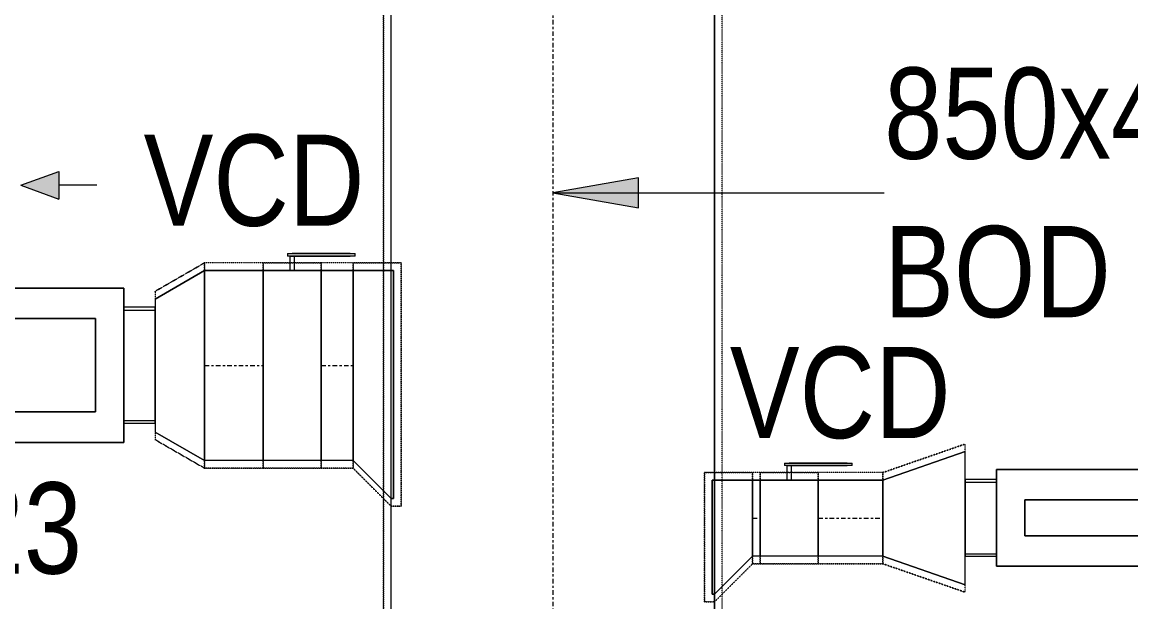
# Model space of a CAD drawing. Header units: inches. Extents: x -83664 to 20107, y -47222 to 19398.
# Drawn here: x -12839 to -9925, y -18288 to -16763 of the extents above; entities that cross this region are included whole.
import ezdxf

# ---------------------------------------------------------------- set-up
doc = ezdxf.new("R2010")
doc.units = ezdxf.units.IN
doc.header["$MEASUREMENT"] = 0
doc.linetypes.add('Center', pattern=[29.999999, 12, -6, 6, -6])
doc.linetypes.add('Hidden 0_50', pattern=[1.0584, 0.5292, -0.5292])
for name, color, linetype, lineweight in [('A-DETL-GENF', 7, 'Continuous', 9), ('G-ANNO-TEXT', 7, 'Continuous', 9), ('M-EQPM', 7, 'Continuous', 18), ('M-HVAC-CDFF', 7, 'Continuous', 9), ('M-HVAC-DUCT-CNTR', 7, 'Center', 9), ('M-HVAC-DUCT-IDEN', 7, 'Continuous', 18)]:
    doc.layers.add(name, color=color, linetype=linetype, lineweight=lineweight)
doc.layers.add('M-HVAC-DUCT', color=7, linetype='Continuous', lineweight=9, true_color=0xffe97f)
doc.styles.add('Arial Narrow_21', font='ARIALN.TTF', dxfattribs={"height": 240})

# ---------------------------------------------------------------- blocks, each defined once
blk = doc.blocks.new('M_Rec Tap - Beveled - Standard-7691565-FIRST FLOOR AC CONDITIONING LAYOUT - PART A')
at = {"layer": 'M-HVAC-DUCT', "color": 30, "true_color": 0xff7f00}
for p, q in [((0, 200), (-6.096, 200)), ((-6.096, -100), (-6.096, 200)), ((-6.096, 200), (-6.096, -100)), ((-6.096, 200), (0, 200)), ((100, 100), (0, 200)), ((100, 100), (0, 200)), ((100, 100), (100, -100)), ((100, -100), (100, 100)), ((-6.096, -100), (100, -100)), ((100, -100), (-6.096, -100))]:
    blk.add_line(p, q, dxfattribs=at)
blk = doc.blocks.new('GCE-AT-Return Air Rectangular Diffuser - 150x150-V71-FIRST FLOOR AC CONDITIONING LAYOUT - PART A')
at = {"layer": 'A-DETL-GENF', "true_color": 0xff00ff}
for points in [[(0, 205), (36.4, 305), (-36.4, 305)], [(-305, -36.4), (-205, 0), (-305, 36.4)], [(305, -36.4), (305, 36.4), (205, 0)], [(36.4, -305), (0, -205), (-36.4, -305)]]:
    blk.add_hatch(color=6, dxfattribs=at).paths.add_polyline_path(points)
at = {"layer": 'A-DETL-GENF', "color": 6, "true_color": 0xff00ff}
for p, q in [((0, 405), (0, 305)), ((0, 205), (-36.4, 305)), ((-36.4, 305), (36.4, 305)), ((0, 205), (36.4, 305)), ((-125, 125), (125, 125)), ((-125, -125), (-125, 125)), ((-125, 125), (125, -125)), ((125, 125), (125, -125)), ((-205, 0), (-305, 36.4)), ((-305, -36.4), (-305, 36.4)), ((205, 0), (305, 36.4)), ((305, 36.4), (305, -36.4)), ((405, 0), (305, 0)), ((-405, 0), (-305, 0)), ((-205, 0), (-305, -36.4)), ((205, 0), (305, -36.4)), ((125, -125), (-125, -125)), ((0, -205), (-36.4, -305)), ((0, -205), (36.4, -305)), ((-36.4, -305), (36.4, -305)), ((0, -405), (0, -305))]:
    blk.add_line(p, q, dxfattribs=at)
blk = doc.blocks.new('CAV - CAV-26-9301352-FIRST FLOOR AC CONDITIONING LAYOUT - PART A')
at = {"layer": 'M-EQPM', "color": 30, "true_color": 0xff7f00}
for p, q in [((500, 127), (-500, 127)), ((-500, 127), (-500, -127)), ((-500, -127), (-500, 127)), ((-500, 127), (500, 127)), ((500, -127), (500, 127)), ((500, 127), (500, -127)), ((-500, 101), (-581.8, 101)), ((-581.8, 101), (-581.8, -101)), ((-581.8, 101), (-581.8, -101)), ((-500, 94.3), (-581.8, 94.3)), ((-581.8, -92.7), (-581.8, 94.3)), ((-581.8, -92.7), (-581.8, 94.3)), ((-500, -101), (-500, 101)), ((-500, -101), (-500, 101)), ((-500, 94.3), (-500, -92.7)), ((-500, 94.3), (-500, -92.7)), ((581.8, 101), (500, 101)), ((500, 101), (500, -101)), ((500, 101), (500, -101)), ((581.8, 94.3), (500, 94.3)), ((500, -92.7), (500, 94.3)), ((500, -92.7), (500, 94.3)), ((581.8, -101), (581.8, 101)), ((581.8, -101), (581.8, 101)), ((581.8, 94.3), (581.8, -92.7)), ((581.8, 94.3), (581.8, -92.7)), ((-425, -47.3), (-425, 46.8)), ((-425, 46.8), (425, 46.8)), ((425, 46.8), (-425, 46.8)), ((-425, 46.8), (-425, -47.3)), ((425, 46.8), (425, -47.3)), ((425, -47.3), (425, 46.8)), ((425, -47.3), (-425, -47.3)), ((-425, -47.3), (425, -47.3)), ((-581.8, -92.7), (-500, -92.7)), ((-581.8, -101), (-500, -101)), ((500, -92.7), (581.8, -92.7)), ((500, -101), (581.8, -101)), ((-500, -127), (500, -127)), ((500, -127), (-500, -127)), ((-183.8, -127), (-403.8, -127)), ((-403.8, -127), (-183.8, -127)), ((-403.8, -127), (-403.8, -181.7)), ((-403.8, -127), (-403.8, -181.7)), ((-183.8, -181.7), (-183.8, -127)), ((-183.8, -127), (-183.8, -181.7)), ((-183.8, -181.7), (-403.8, -181.7)), ((-403.8, -181.7), (-183.8, -181.7))]:
    blk.add_line(p, q, dxfattribs=at)
blk = doc.blocks.new('M_Rec to Rnd Transition - Angle - 60 Degree-8296193-FIRST FLOOR AC CONDITIONING LAYOUT - PART A')
at = {"layer": 'M-HVAC-DUCT', "color": 30, "true_color": 0xff7f00}
for p, q in [((0, 100), (216.5, 175)), ((216.5, 175), (0, 100)), ((216.5, 0), (216.5, 175)), ((216.5, 0), (216.5, 175)), ((0, 100), (0, -100)), ((0, -100), (0, 100)), ((216.5, -175), (216.5, 0)), ((216.5, -175), (216.5, 0)), ((0, -100), (216.5, -175)), ((216.5, -175), (0, -100))]:
    blk.add_line(p, q, dxfattribs=at)
blk = doc.blocks.new('CAV - CAV-23-9301353-FIRST FLOOR AC CONDITIONING LAYOUT - PART A')
at = {"layer": 'M-EQPM', "color": 30, "true_color": 0xff7f00}
for p, q in [((-183.8, 257.7), (-403.8, 257.7)), ((-403.8, 257.7), (-183.8, 257.7)), ((-403.8, 257.7), (-403.8, 203)), ((-403.8, 257.7), (-403.8, 203)), ((-183.8, 203), (-183.8, 257.7)), ((-183.8, 257.7), (-183.8, 203)), ((500, 203), (-500, 203)), ((-500, 203), (-500, -203)), ((-500, -203), (-500, 203)), ((-500, 203), (500, 203)), ((-183.8, 203), (-403.8, 203)), ((-403.8, 203), (-183.8, 203)), ((500, -203), (500, 203)), ((500, 203), (500, -203)), ((-500, 152.5), (-581.8, 152.5)), ((-581.8, 152.5), (-581.8, -152.5)), ((-581.8, 152.5), (-581.8, -152.5)), ((-500, -152.5), (-500, 152.5)), ((-500, -152.5), (-500, 152.5)), ((581.8, 152.5), (500, 152.5)), ((500, 152.5), (500, -152.5)), ((500, 152.5), (500, -152.5)), ((581.8, -152.5), (581.8, 152.5)), ((581.8, -152.5), (581.8, 152.5)), ((-500, 144.2), (-581.8, 144.2)), ((-581.8, -145.8), (-581.8, 144.2)), ((-581.8, -145.8), (-581.8, 144.2)), ((-500, 144.2), (-500, -145.8)), ((-500, 144.2), (-500, -145.8)), ((-425, -122.8), (-425, 123.3)), ((-425, 123.3), (425, 123.3)), ((425, 123.3), (-425, 123.3)), ((-425, 123.3), (-425, -122.8)), ((425, 123.3), (425, -122.8)), ((425, -122.8), (425, 123.3)), ((581.8, 144.2), (500, 144.2)), ((500, -145.8), (500, 144.2)), ((500, -145.8), (500, 144.2)), ((581.8, 144.2), (581.8, -145.8)), ((581.8, 144.2), (581.8, -145.8)), ((425, -122.8), (-425, -122.8)), ((-425, -122.8), (425, -122.8)), ((-581.8, -145.8), (-500, -145.8)), ((-581.8, -152.5), (-500, -152.5)), ((500, -145.8), (581.8, -145.8)), ((500, -152.5), (581.8, -152.5)), ((-500, -203), (500, -203)), ((500, -203), (-500, -203))]:
    blk.add_line(p, q, dxfattribs=at)
blk = doc.blocks.new('M_Rec Tap - Beveled - Standard-8296196-FIRST FLOOR AC CONDITIONING LAYOUT - PART A')
at = {"layer": 'M-HVAC-DUCT', "color": 30, "true_color": 0xff7f00}
for p, q in [((0, 350), (-6.096, 350)), ((-6.096, -250), (-6.096, 350)), ((-6.096, 350), (-6.096, -250)), ((-6.096, 350), (0, 350)), ((100, 250), (0, 350)), ((100, 250), (0, 350)), ((100, 250), (100, -250)), ((100, -250), (100, 250)), ((-6.096, -250), (100, -250)), ((100, -250), (-6.096, -250))]:
    blk.add_line(p, q, dxfattribs=at)
blk = doc.blocks.new('M_Rec to Rnd Transition - Angle - 60 Degree-8296195-FIRST FLOOR AC CONDITIONING LAYOUT - PART A')
at = {"layer": 'M-HVAC-DUCT', "color": 30, "true_color": 0xff7f00}
for p, q in [((0, 250), (129.9, 175)), ((129.9, 175), (0, 250)), ((0, 250), (0, -250)), ((0, -250), (0, 250)), ((129.9, 0), (129.9, 175)), ((129.9, 0), (129.9, 175)), ((129.9, -175), (129.9, 0)), ((129.9, -175), (129.9, 0)), ((0, -250), (129.9, -175)), ((129.9, -175), (0, -250))]:
    blk.add_line(p, q, dxfattribs=at)
blk = doc.blocks.new('TEMW-ME-DMP-Volume Control Damper - Standard-7544199-FIRST FLOOR AC CONDITIONING LAYOUT - PART A')
at = {"layer": 'M-HVAC-DUCT', "color": 30, "true_color": 0xff7f00}
for p, q in [((-165.1, 138.1), (-165.1, 144.4)), ((-152.4, 144.4), (-165.1, 144.4)), ((-165.1, 138.1), (-152.4, 138.1)), ((0, 144.4), (-152.4, 144.4)), ((-152.4, 144.4), (0, 144.4)), ((0, 138.1), (-152.4, 138.1)), ((-152.4, 138.1), (0, 138.1)), ((-6.3, 100), (-6.3, 138.1)), ((6.4, 138.1), (-6.3, 138.1)), ((6.4, 138.1), (-6.3, 138.1)), ((12.7, 144.4), (0, 144.4)), ((0, 138.1), (12.7, 138.1)), ((6.4, 138.1), (6.4, 100)), ((12.7, 144.4), (12.7, 138.1)), ((-76.2, 100), (-76.2, -100)), ((-76.2, -100), (-76.2, 100)), ((76.2, 100), (-76.2, 100)), ((-76.2, 100), (76.2, 100)), ((-76.2, 100), (76.2, 100)), ((-6.3, 100), (6.4, 100)), ((-6.3, 100), (6.4, 100)), ((76.2, 100), (76.2, -100)), ((76.2, -100), (76.2, 100)), ((-76.2, -100), (76.2, -100)), ((-76.2, -100), (76.2, -100)), ((-76.2, -100), (76.2, -100))]:
    blk.add_line(p, q, dxfattribs=at)
blk = doc.blocks.new('TEMW-ME-DMP-Volume Control Damper - Standard-V138-FIRST FLOOR AC CONDITIONING LAYOUT - PART A')
at = {"layer": 'M-HVAC-DUCT', "color": 30, "true_color": 0xff7f00}
for p, q in [((-165.1, 288.1), (-165.1, 294.45)), ((-152.4, 294.45), (-165.1, 294.45)), ((0, 294.45), (-152.4, 294.45)), ((-152.4, 294.45), (0, 294.45)), ((12.7, 294.45), (0, 294.45)), ((12.7, 294.45), (12.7, 288.1)), ((-165.1, 288.1), (-152.4, 288.1)), ((0, 288.1), (-152.4, 288.1)), ((-152.4, 288.1), (0, 288.1)), ((-6.35, 250), (-6.35, 288.1)), ((6.35, 288.1), (-6.35, 288.1)), ((6.35, 288.1), (-6.35, 288.1)), ((0, 288.1), (12.7, 288.1)), ((6.35, 288.1), (6.35, 250)), ((-76.2, 250), (-76.2, -250)), ((-76.2, -250), (-76.2, 250)), ((76.2, 250), (-76.2, 250)), ((-76.2, 250), (76.2, 250)), ((-76.2, 250), (76.2, 250)), ((-6.35, 250), (6.35, 250)), ((-6.35, 250), (6.35, 250)), ((76.2, 250), (76.2, -250)), ((76.2, -250), (76.2, 250)), ((-76.2, -250), (76.2, -250)), ((-76.2, -250), (76.2, -250)), ((-76.2, -250), (76.2, -250))]:
    blk.add_line(p, q, dxfattribs=at)
blk = doc.blocks.new('TEMW-SMBZ-HO-BM-HVAC-00002_rvt-1-FIRST FLOOR AC CONDITIONING LAYOUT - PART A')
at = {"layer": 'M-HVAC-DUCT', "color": 30, "linetype": 'Hidden 0_50', "true_color": 0xff7f00}
for p, q in [((139567.2, 82184.9), (139567.2, 76168.8)), ((139567.2, 76168.8), (139567.2, 82184.9)), ((140457.2, 76168.8), (140457.2, 82184.9)), ((140457.2, 76168.8), (140457.2, 82184.9)), ((139096.6, 80976), (138966.6, 80901)), ((138966.6, 80901), (139096.6, 80976)), ((139096.6, 80436), (139096.6, 80976)), ((139096.6, 80976), (139096.6, 80436)), ((139250.9, 80976), (139096.6, 80976)), ((139250.9, 80976), (139096.6, 80976)), ((139096.6, 80976), (139096.6, 80436)), ((139096.6, 80436), (139096.6, 80976)), ((139250.9, 80436), (139250.9, 80976)), ((139250.9, 80976), (139250.9, 80436)), ((139250.9, 80976), (139250.9, 80436)), ((139403.3, 80976), (139250.9, 80976)), ((139250.9, 80976), (139403.3, 80976)), ((139250.9, 80436), (139250.9, 80976)), ((139403.3, 80436), (139403.3, 80976)), ((139403.3, 80976), (139403.3, 80436)), ((139487.2, 80976), (139403.3, 80976)), ((139487.2, 80976), (139403.3, 80976)), ((139403.3, 80436), (139403.3, 80976)), ((139403.3, 80976), (139403.3, 80436)), ((139487.2, 80976), (139487.2, 80436)), ((139613.3, 80976), (139487.2, 80976)), ((139487.2, 80976), (139613.3, 80976)), ((139487.2, 80436), (139487.2, 80976)), ((139487.2, 80436), (139487.2, 80976)), ((139487.2, 80976), (139487.2, 80436)), ((139613.3, 80336), (139613.3, 80976)), ((139613.3, 80976), (139613.3, 80336)), ((138966.6, 80901), (138966.6, 80706)), ((138966.6, 80901), (138966.6, 80706)), ((138966.6, 80706), (138966.6, 80511)), ((138966.6, 80706), (138966.6, 80511)), ((139096.6, 80436), (138966.6, 80511)), ((138966.6, 80511), (139096.6, 80436)), ((140879.7, 80424.6), (141096.2, 80499.6)), ((141096.2, 80499.6), (140879.7, 80424.6)), ((141096.2, 80304.6), (141096.2, 80499.6)), ((141096.2, 80304.6), (141096.2, 80499.6)), ((139096.6, 80436), (139250.9, 80436)), ((139250.9, 80436), (139096.6, 80436)), ((139250.9, 80436), (139403.3, 80436)), ((139403.3, 80436), (139250.9, 80436)), ((139403.3, 80436), (139487.2, 80436)), ((139487.2, 80436), (139403.3, 80436)), ((139487.2, 80436), (139587.2, 80336)), ((139587.2, 80336), (139487.2, 80436)), ((140411.1, 80084.6), (140411.1, 80424.6)), ((140411.1, 80424.6), (140537.2, 80424.6)), ((140537.2, 80424.6), (140411.1, 80424.6)), ((140411.1, 80424.6), (140411.1, 80084.6)), ((140537.2, 80424.6), (140537.2, 80184.6)), ((140537.2, 80184.6), (140537.2, 80424.6)), ((140537.2, 80184.6), (140537.2, 80424.6)), ((140537.2, 80424.6), (140537.2, 80184.6)), ((140557.3, 80424.6), (140537.2, 80424.6)), ((140557.3, 80424.6), (140537.2, 80424.6)), ((140557.3, 80184.6), (140557.3, 80424.6)), ((140557.3, 80424.6), (140557.3, 80184.6)), ((140557.3, 80424.6), (140557.3, 80184.6)), ((140709.7, 80424.6), (140557.3, 80424.6)), ((140557.3, 80424.6), (140709.7, 80424.6)), ((140557.3, 80184.6), (140557.3, 80424.6)), ((140709.7, 80184.6), (140709.7, 80424.6)), ((140709.7, 80424.6), (140709.7, 80184.6)), ((140879.7, 80424.6), (140709.7, 80424.6)), ((140879.7, 80424.6), (140709.7, 80424.6)), ((140709.7, 80184.6), (140709.7, 80424.6)), ((140709.7, 80424.6), (140709.7, 80184.6)), ((140879.7, 80184.6), (140879.7, 80424.6)), ((140879.7, 80424.6), (140879.7, 80184.6)), ((140879.7, 80184.6), (140879.7, 80424.6)), ((140879.7, 80424.6), (140879.7, 80184.6)), ((139587.2, 80336), (139613.3, 80336)), ((139613.3, 80336), (139587.2, 80336)), ((141096.2, 80109.6), (141096.2, 80304.6)), ((141096.2, 80109.6), (141096.2, 80304.6)), ((140537.2, 80184.6), (140437.2, 80084.6)), ((140437.2, 80084.6), (140537.2, 80184.6)), ((140537.2, 80184.6), (140557.3, 80184.6)), ((140557.3, 80184.6), (140537.2, 80184.6)), ((140557.3, 80184.6), (140709.7, 80184.6)), ((140709.7, 80184.6), (140557.3, 80184.6)), ((140709.7, 80184.6), (140879.7, 80184.6)), ((140879.7, 80184.6), (140709.7, 80184.6)), ((140879.7, 80184.6), (141096.2, 80109.6)), ((141096.2, 80109.6), (140879.7, 80184.6)), ((140437.2, 80084.6), (140411.1, 80084.6)), ((140411.1, 80084.6), (140437.2, 80084.6))]:
    blk.add_line(p, q, dxfattribs=at)
at = {"layer": 'M-HVAC-DUCT', "color": 30, "true_color": 0xff7f00}
for p, q in [((139587.2, 76168.8), (139587.2, 82184.9)), ((139587.2, 76168.8), (139587.2, 82184.9)), ((140437.2, 82184.9), (140437.2, 76168.8)), ((140437.2, 76168.8), (140437.2, 82184.9)), ((139096.6, 80956), (139096.6, 80456)), ((139096.6, 80456), (139096.6, 80956)), ((139096.6, 80956), (139250.9, 80956)), ((139250.9, 80956), (139096.6, 80956)), ((139250.9, 80956), (139250.9, 80456)), ((139250.9, 80456), (139250.9, 80956)), ((139403.3, 80956), (139403.3, 80456)), ((139403.3, 80456), (139403.3, 80956)), ((139403.3, 80956), (139487.2, 80956)), ((139487.2, 80956), (139403.3, 80956)), ((139487.2, 80956), (139487.2, 80456)), ((139487.2, 80456), (139487.2, 80956)), ((139593.3, 80956), (139587.2, 80956)), ((139587.2, 80356), (139587.2, 80956)), ((139587.2, 80356), (139587.2, 80956)), ((139587.2, 80956), (139593.3, 80956)), ((139593.3, 80356), (139593.3, 80956)), ((139593.3, 80956), (139593.3, 80356)), ((139250.9, 80456), (139096.6, 80456)), ((139250.9, 80456), (139096.6, 80456)), ((139487.2, 80456), (139403.3, 80456)), ((139487.2, 80456), (139403.3, 80456)), ((140431.1, 80404.6), (140437.2, 80404.6)), ((140437.2, 80404.6), (140431.1, 80404.6)), ((140431.1, 80104.6), (140431.1, 80404.6)), ((140431.1, 80404.6), (140431.1, 80104.6)), ((140437.2, 80104.6), (140437.2, 80404.6)), ((140437.2, 80104.6), (140437.2, 80404.6)), ((140537.2, 80404.6), (140537.2, 80204.6)), ((140537.2, 80204.6), (140537.2, 80404.6)), ((140537.2, 80404.6), (140557.3, 80404.6)), ((140557.3, 80404.6), (140537.2, 80404.6)), ((140557.3, 80404.6), (140557.3, 80204.6)), ((140557.3, 80204.6), (140557.3, 80404.6)), ((140709.7, 80404.6), (140709.7, 80204.6)), ((140709.7, 80204.6), (140709.7, 80404.6)), ((140709.7, 80404.6), (140879.7, 80404.6)), ((140879.7, 80404.6), (140709.7, 80404.6)), ((140879.7, 80404.6), (140879.7, 80204.6)), ((140879.7, 80204.6), (140879.7, 80404.6)), ((139587.2, 80356), (139593.3, 80356)), ((139593.3, 80356), (139587.2, 80356)), ((140557.3, 80204.6), (140537.2, 80204.6)), ((140557.3, 80204.6), (140537.2, 80204.6)), ((140879.7, 80204.6), (140709.7, 80204.6)), ((140879.7, 80204.6), (140709.7, 80204.6)), ((140437.2, 80104.6), (140431.1, 80104.6)), ((140431.1, 80104.6), (140437.2, 80104.6))]:
    blk.add_line(p, q, dxfattribs=at)
at = {"layer": 'M-HVAC-DUCT-CNTR', "color": 30, "true_color": 0xff7f00}
for p, q in [((140012.2, 82184.9), (140012.2, 76168.8)), ((139096.6, 80706), (139250.9, 80706)), ((139403.3, 80706), (139487.2, 80706)), ((140537.2, 80304.6), (140557.3, 80304.6)), ((140709.7, 80304.6), (140879.7, 80304.6))]:
    blk.add_line(p, q, dxfattribs=at)
at = {"layer": 'M-EQPM', "color": 6, "linetype": 'Hidden 0_50', "lineweight": 9, "true_color": 0xff00ff}
blk.add_blockref('CAV - CAV-23-9301353-FIRST FLOOR AC CONDITIONING LAYOUT - PART A', (138384.9, 80706.8), dxfattribs=at)
at = {"layer": 'M-EQPM', "color": 6, "linetype": 'Hidden 0_50', "lineweight": 9, "true_color": 0xff00ff, "rotation": 180}
blk.add_blockref('CAV - CAV-26-9301352-FIRST FLOOR AC CONDITIONING LAYOUT - PART A', (141678, 80305.3), dxfattribs=at)
at = {"layer": 'M-HVAC-CDFF', "color": 6, "linetype": 'Hidden 0_50', "lineweight": 9, "true_color": 0xff00ff}
blk.add_blockref('GCE-AT-Return Air Rectangular Diffuser - 150x150-V71-FIRST FLOOR AC CONDITIONING LAYOUT - PART A', (138408.5, 81180), dxfattribs=at)
at = {"layer": 'M-HVAC-DUCT', "color": 6, "linetype": 'Hidden 0_50', "lineweight": 9, "true_color": 0xff00ff, "extrusion": (0, 0, -1)}
for name, p in [('TEMW-ME-DMP-Volume Control Damper - Standard-V138-FIRST FLOOR AC CONDITIONING LAYOUT - PART A', (-139327.1, 80706)), ('TEMW-ME-DMP-Volume Control Damper - Standard-7544199-FIRST FLOOR AC CONDITIONING LAYOUT - PART A', (-140633.5, 80304.6))]:
    blk.add_blockref(name, p, dxfattribs=at)
at = {"layer": 'M-HVAC-DUCT', "color": 6, "linetype": 'Hidden 0_50', "lineweight": 9, "true_color": 0xff00ff, "rotation": 180}
for name, p in [('M_Rec to Rnd Transition - Angle - 60 Degree-8296195-FIRST FLOOR AC CONDITIONING LAYOUT - PART A', (139096.6, 80706)), ('M_Rec Tap - Beveled - Standard-8296196-FIRST FLOOR AC CONDITIONING LAYOUT - PART A', (139587.2, 80706))]:
    blk.add_blockref(name, p, dxfattribs=at)
at = {"layer": 'M-HVAC-DUCT', "color": 6, "linetype": 'Hidden 0_50', "lineweight": 9, "true_color": 0xff00ff}
blk.add_blockref('M_Rec to Rnd Transition - Angle - 60 Degree-8296193-FIRST FLOOR AC CONDITIONING LAYOUT - PART A', (140879.7, 80304.6), dxfattribs=at)
at = {"layer": 'M-HVAC-DUCT', "color": 6, "linetype": 'Hidden 0_50', "lineweight": 9, "true_color": 0xff00ff, "extrusion": (0, 0, -1), "rotation": 180}
blk.add_blockref('M_Rec Tap - Beveled - Standard-7691565-FIRST FLOOR AC CONDITIONING LAYOUT - PART A', (-140437.2, 80304.6), dxfattribs=at)
blk = doc.blocks.new('TEMW-SMBZ-HO-BM-HVAC-00002_rvt-2-FIRST FLOOR AC CONDITIONING LAYOUT - PART A')
at = {"layer": 'M-HVAC-DUCT', "color": 30, "linetype": 'Hidden 0_50', "true_color": 0xff7f00}
for p, q in [((139567.2, 82184.9), (139567.2, 76168.8)), ((139567.2, 76168.8), (139567.2, 82184.9)), ((140457.2, 76168.8), (140457.2, 82184.9)), ((140457.2, 76168.8), (140457.2, 82184.9)), ((139096.6, 80976), (138966.6, 80901)), ((138966.6, 80901), (139096.6, 80976)), ((139096.6, 80436), (139096.6, 80976)), ((139096.6, 80976), (139096.6, 80436)), ((139250.9, 80976), (139096.6, 80976)), ((139250.9, 80976), (139096.6, 80976)), ((139096.6, 80976), (139096.6, 80436)), ((139096.6, 80436), (139096.6, 80976)), ((139250.9, 80436), (139250.9, 80976)), ((139250.9, 80976), (139250.9, 80436)), ((139250.9, 80976), (139250.9, 80436)), ((139403.3, 80976), (139250.9, 80976)), ((139250.9, 80976), (139403.3, 80976)), ((139250.9, 80436), (139250.9, 80976)), ((139403.3, 80436), (139403.3, 80976)), ((139403.3, 80976), (139403.3, 80436)), ((139487.2, 80976), (139403.3, 80976)), ((139487.2, 80976), (139403.3, 80976)), ((139403.3, 80436), (139403.3, 80976)), ((139403.3, 80976), (139403.3, 80436)), ((139487.2, 80976), (139487.2, 80436)), ((139613.3, 80976), (139487.2, 80976)), ((139487.2, 80976), (139613.3, 80976)), ((139487.2, 80436), (139487.2, 80976)), ((139487.2, 80436), (139487.2, 80976)), ((139487.2, 80976), (139487.2, 80436)), ((139613.3, 80336), (139613.3, 80976)), ((139613.3, 80976), (139613.3, 80336)), ((138966.6, 80901), (138966.6, 80706)), ((138966.6, 80901), (138966.6, 80706)), ((138966.6, 80706), (138966.6, 80511)), ((138966.6, 80706), (138966.6, 80511)), ((139096.6, 80436), (138966.6, 80511)), ((138966.6, 80511), (139096.6, 80436)), ((140879.7, 80424.6), (141096.2, 80499.6)), ((141096.2, 80499.6), (140879.7, 80424.6)), ((141096.2, 80304.6), (141096.2, 80499.6)), ((141096.2, 80304.6), (141096.2, 80499.6)), ((139096.6, 80436), (139250.9, 80436)), ((139250.9, 80436), (139096.6, 80436)), ((139250.9, 80436), (139403.3, 80436)), ((139403.3, 80436), (139250.9, 80436)), ((139403.3, 80436), (139487.2, 80436)), ((139487.2, 80436), (139403.3, 80436)), ((139487.2, 80436), (139587.2, 80336)), ((139587.2, 80336), (139487.2, 80436)), ((140411.1, 80084.6), (140411.1, 80424.6)), ((140411.1, 80424.6), (140537.2, 80424.6)), ((140537.2, 80424.6), (140411.1, 80424.6)), ((140411.1, 80424.6), (140411.1, 80084.6)), ((140537.2, 80424.6), (140537.2, 80184.6)), ((140537.2, 80184.6), (140537.2, 80424.6)), ((140537.2, 80184.6), (140537.2, 80424.6)), ((140537.2, 80424.6), (140537.2, 80184.6)), ((140557.3, 80424.6), (140537.2, 80424.6)), ((140557.3, 80424.6), (140537.2, 80424.6)), ((140557.3, 80184.6), (140557.3, 80424.6)), ((140557.3, 80424.6), (140557.3, 80184.6)), ((140557.3, 80424.6), (140557.3, 80184.6)), ((140709.7, 80424.6), (140557.3, 80424.6)), ((140557.3, 80424.6), (140709.7, 80424.6)), ((140557.3, 80184.6), (140557.3, 80424.6)), ((140709.7, 80184.6), (140709.7, 80424.6)), ((140709.7, 80424.6), (140709.7, 80184.6)), ((140879.7, 80424.6), (140709.7, 80424.6)), ((140879.7, 80424.6), (140709.7, 80424.6)), ((140709.7, 80184.6), (140709.7, 80424.6)), ((140709.7, 80424.6), (140709.7, 80184.6)), ((140879.7, 80184.6), (140879.7, 80424.6)), ((140879.7, 80424.6), (140879.7, 80184.6)), ((140879.7, 80184.6), (140879.7, 80424.6)), ((140879.7, 80424.6), (140879.7, 80184.6)), ((139587.2, 80336), (139613.3, 80336)), ((139613.3, 80336), (139587.2, 80336)), ((141096.2, 80109.6), (141096.2, 80304.6)), ((141096.2, 80109.6), (141096.2, 80304.6)), ((140537.2, 80184.6), (140437.2, 80084.6)), ((140437.2, 80084.6), (140537.2, 80184.6)), ((140537.2, 80184.6), (140557.3, 80184.6)), ((140557.3, 80184.6), (140537.2, 80184.6)), ((140557.3, 80184.6), (140709.7, 80184.6)), ((140709.7, 80184.6), (140557.3, 80184.6)), ((140709.7, 80184.6), (140879.7, 80184.6)), ((140879.7, 80184.6), (140709.7, 80184.6)), ((140879.7, 80184.6), (141096.2, 80109.6)), ((141096.2, 80109.6), (140879.7, 80184.6)), ((140437.2, 80084.6), (140411.1, 80084.6)), ((140411.1, 80084.6), (140437.2, 80084.6))]:
    blk.add_line(p, q, dxfattribs=at)
at = {"layer": 'M-HVAC-DUCT', "color": 30, "true_color": 0xff7f00}
for p, q in [((139587.2, 76168.8), (139587.2, 82184.9)), ((139587.2, 76168.8), (139587.2, 82184.9)), ((140437.2, 82184.9), (140437.2, 76168.8)), ((140437.2, 76168.8), (140437.2, 82184.9)), ((139096.6, 80956), (139096.6, 80456)), ((139096.6, 80456), (139096.6, 80956)), ((139096.6, 80956), (139250.9, 80956)), ((139250.9, 80956), (139096.6, 80956)), ((139250.9, 80956), (139250.9, 80456)), ((139250.9, 80456), (139250.9, 80956)), ((139403.3, 80956), (139403.3, 80456)), ((139403.3, 80456), (139403.3, 80956)), ((139403.3, 80956), (139487.2, 80956)), ((139487.2, 80956), (139403.3, 80956)), ((139487.2, 80956), (139487.2, 80456)), ((139487.2, 80456), (139487.2, 80956)), ((139593.3, 80956), (139587.2, 80956)), ((139587.2, 80356), (139587.2, 80956)), ((139587.2, 80356), (139587.2, 80956)), ((139587.2, 80956), (139593.3, 80956)), ((139593.3, 80356), (139593.3, 80956)), ((139593.3, 80956), (139593.3, 80356)), ((139250.9, 80456), (139096.6, 80456)), ((139250.9, 80456), (139096.6, 80456)), ((139487.2, 80456), (139403.3, 80456)), ((139487.2, 80456), (139403.3, 80456)), ((140431.1, 80404.6), (140437.2, 80404.6)), ((140437.2, 80404.6), (140431.1, 80404.6)), ((140431.1, 80104.6), (140431.1, 80404.6)), ((140431.1, 80404.6), (140431.1, 80104.6)), ((140437.2, 80104.6), (140437.2, 80404.6)), ((140437.2, 80104.6), (140437.2, 80404.6)), ((140537.2, 80404.6), (140537.2, 80204.6)), ((140537.2, 80204.6), (140537.2, 80404.6)), ((140537.2, 80404.6), (140557.3, 80404.6)), ((140557.3, 80404.6), (140537.2, 80404.6)), ((140557.3, 80404.6), (140557.3, 80204.6)), ((140557.3, 80204.6), (140557.3, 80404.6)), ((140709.7, 80404.6), (140709.7, 80204.6)), ((140709.7, 80204.6), (140709.7, 80404.6)), ((140709.7, 80404.6), (140879.7, 80404.6)), ((140879.7, 80404.6), (140709.7, 80404.6)), ((140879.7, 80404.6), (140879.7, 80204.6)), ((140879.7, 80204.6), (140879.7, 80404.6)), ((139587.2, 80356), (139593.3, 80356)), ((139593.3, 80356), (139587.2, 80356)), ((140557.3, 80204.6), (140537.2, 80204.6)), ((140557.3, 80204.6), (140537.2, 80204.6)), ((140879.7, 80204.6), (140709.7, 80204.6)), ((140879.7, 80204.6), (140709.7, 80204.6)), ((140437.2, 80104.6), (140431.1, 80104.6)), ((140431.1, 80104.6), (140437.2, 80104.6))]:
    blk.add_line(p, q, dxfattribs=at)
at = {"layer": 'M-HVAC-DUCT-CNTR', "color": 30, "true_color": 0xff7f00}
for p, q in [((140012.2, 82184.9), (140012.2, 76168.8)), ((139096.6, 80706), (139250.9, 80706)), ((139403.3, 80706), (139487.2, 80706)), ((140537.2, 80304.6), (140557.3, 80304.6)), ((140709.7, 80304.6), (140879.7, 80304.6))]:
    blk.add_line(p, q, dxfattribs=at)
at = {"layer": 'M-EQPM', "color": 6, "linetype": 'Hidden 0_50', "lineweight": 9, "true_color": 0xff00ff}
blk.add_blockref('CAV - CAV-23-9301353-FIRST FLOOR AC CONDITIONING LAYOUT - PART A', (138384.9, 80706.8), dxfattribs=at)
at = {"layer": 'M-EQPM', "color": 6, "linetype": 'Hidden 0_50', "lineweight": 9, "true_color": 0xff00ff, "rotation": 180}
blk.add_blockref('CAV - CAV-26-9301352-FIRST FLOOR AC CONDITIONING LAYOUT - PART A', (141678, 80305.3), dxfattribs=at)
at = {"layer": 'M-HVAC-CDFF', "color": 6, "linetype": 'Hidden 0_50', "lineweight": 9, "true_color": 0xff00ff}
blk.add_blockref('GCE-AT-Return Air Rectangular Diffuser - 150x150-V71-FIRST FLOOR AC CONDITIONING LAYOUT - PART A', (138408.5, 81180), dxfattribs=at)
at = {"layer": 'M-HVAC-DUCT', "color": 6, "linetype": 'Hidden 0_50', "lineweight": 9, "true_color": 0xff00ff, "extrusion": (0, 0, -1)}
for name, p in [('TEMW-ME-DMP-Volume Control Damper - Standard-V138-FIRST FLOOR AC CONDITIONING LAYOUT - PART A', (-139327.1, 80706)), ('TEMW-ME-DMP-Volume Control Damper - Standard-7544199-FIRST FLOOR AC CONDITIONING LAYOUT - PART A', (-140633.5, 80304.6))]:
    blk.add_blockref(name, p, dxfattribs=at)
at = {"layer": 'M-HVAC-DUCT', "color": 6, "linetype": 'Hidden 0_50', "lineweight": 9, "true_color": 0xff00ff, "rotation": 180}
for name, p in [('M_Rec to Rnd Transition - Angle - 60 Degree-8296195-FIRST FLOOR AC CONDITIONING LAYOUT - PART A', (139096.6, 80706)), ('M_Rec Tap - Beveled - Standard-8296196-FIRST FLOOR AC CONDITIONING LAYOUT - PART A', (139587.2, 80706))]:
    blk.add_blockref(name, p, dxfattribs=at)
at = {"layer": 'M-HVAC-DUCT', "color": 6, "linetype": 'Hidden 0_50', "lineweight": 9, "true_color": 0xff00ff}
blk.add_blockref('M_Rec to Rnd Transition - Angle - 60 Degree-8296193-FIRST FLOOR AC CONDITIONING LAYOUT - PART A', (140879.7, 80304.6), dxfattribs=at)
at = {"layer": 'M-HVAC-DUCT', "color": 6, "linetype": 'Hidden 0_50', "lineweight": 9, "true_color": 0xff00ff, "extrusion": (0, 0, -1), "rotation": 180}
blk.add_blockref('M_Rec Tap - Beveled - Standard-7691565-FIRST FLOOR AC CONDITIONING LAYOUT - PART A', (-140437.2, 80304.6), dxfattribs=at)

msp = doc.modelspace()

# ---------------------------------------------------------------- hatches: boundary and pattern name
at = {"layer": 'M-HVAC-DUCT-IDEN', "lineweight": 9}
msp.add_hatch(color=256, dxfattribs=at).paths.add_polyline_path([(-11444.4, -17212), (-11219.4, -17251.6), (-11219.4, -17172.3)])

# ---------------------------------------------------------------- linework, layer by layer
for p, q in [((-11219.4, -17172.3), (-11444.4, -17212)), ((-11219.4, -17251.6), (-11219.4, -17172.3)), ((-11444.4, -17212), (-11219.4, -17251.6)), ((-11444.4, -17212), (-10573.6, -17212))]:
    msp.add_line(p, q, dxfattribs=at)

# ---------------------------------------------------------------- block references
at = {"lineweight": 5}
for name in ['TEMW-SMBZ-HO-BM-HVAC-00002_rvt-1-FIRST FLOOR AC CONDITIONING LAYOUT - PART A', 'TEMW-SMBZ-HO-BM-HVAC-00002_rvt-2-FIRST FLOOR AC CONDITIONING LAYOUT - PART A']:
    msp.add_blockref(name, (-151456.7, -98372.2), dxfattribs=at)

# ---------------------------------------------------------------- texts
at = {"layer": 'G-ANNO-TEXT', "char_height": 240, "attachment_point": 1, "style": 'Arial Narrow_21'}
for s, insert, width in [('VCD', (-12520.1, -17058.7), 733.544), ('VCD', (-10979.4, -17617.1), 733.544), ('CAV-23', (-13644.3, -17973.5), 1214.557)]:
    msp.add_mtext(s, dxfattribs=dict(at, insert=insert, width=width))
at = {"layer": 'M-HVAC-DUCT-IDEN', "lineweight": 9, "char_height": 240, "attachment_point": 1, "style": 'Arial Narrow_21'}
for s, insert, width in [('850x450 SAD', (-10573.6, -16882.4), 2128.48), ('BOD : 3085', (-10573.6, -17299.1), 1803.797)]:
    msp.add_mtext(s, dxfattribs=dict(at, insert=insert, width=width))

doc.saveas('drawing.dxf')
